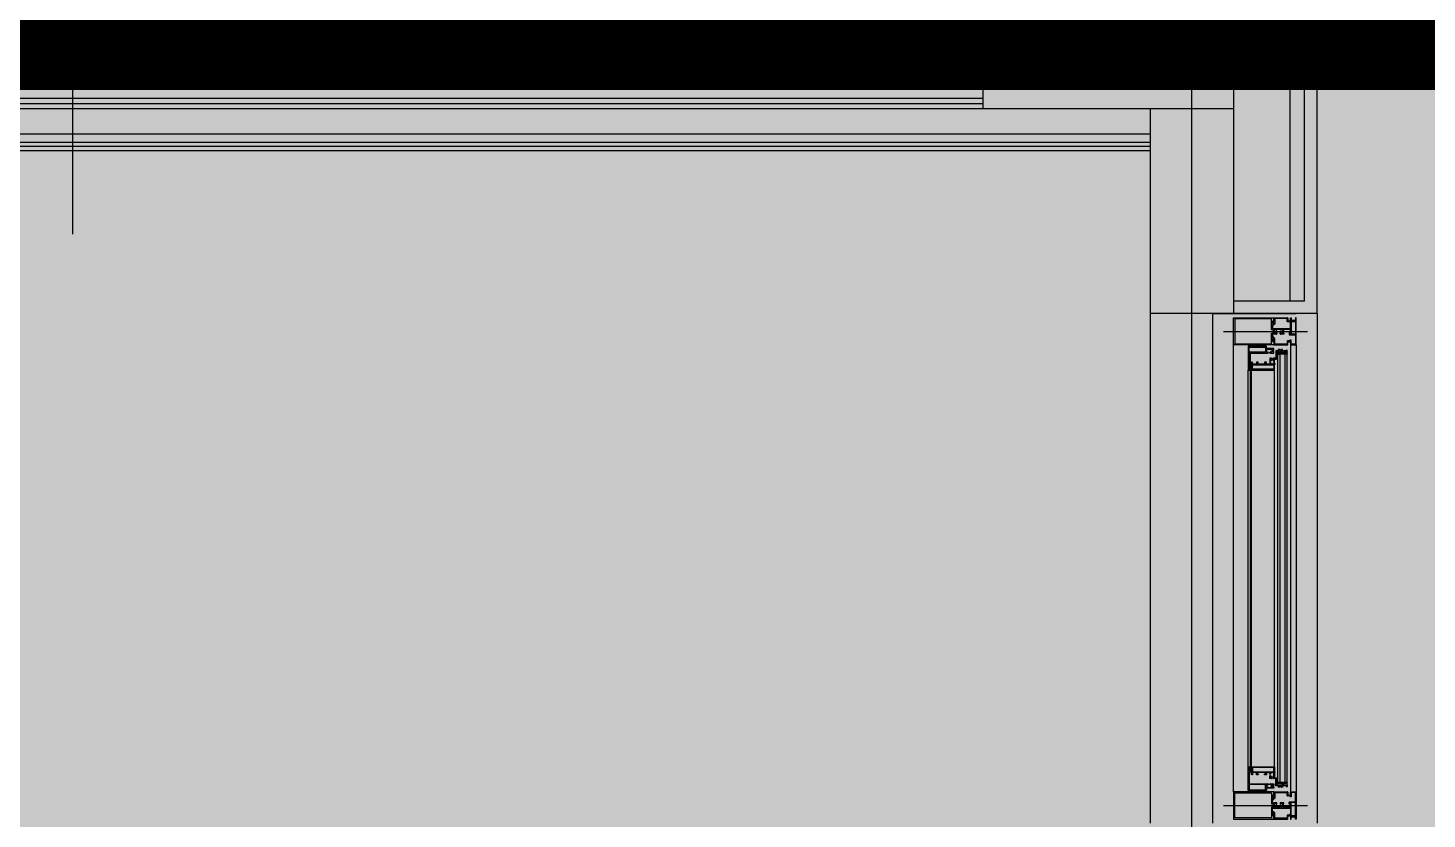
# Model space of a CAD drawing. Header units: millimetres. Extents: x 0 to 356400, y 0 to 68257.
# Drawn here: x 22132.7 to 22266.7, y 6709.9 to 6785.6 of the extents above; entities that cross this region are included whole.
import ezdxf

# ---------------------------------------------------------------- set-up
doc = ezdxf.new("R2010")
doc.units = ezdxf.units.MM
doc.header["$LTSCALE"] = 75
doc.layers.add('8', color=8, linetype='Continuous')

# ---------------------------------------------------------------- blocks, each defined once
blk = doc.blocks.new('G$C7369CDF7')
at = {"layer": '8'}
for p, q in [((14630.3, 45650), (14630.3, 55050)), ((15220.3, 54850), (13550.3, 54850)), ((15220.3, 54850), (15220.3, 54650)), ((15220.3, 54850), (16440.3, 54850)), ((15190.3, 54820), (13580.3, 54820)), ((15190.3, 54820), (15190.3, 54650)), ((15262.8, 54625.8), (15262.8, 54827.1)), ((16397.8, 54625.8), (16397.8, 54827.1)), ((15190.3, 54785), (13580.3, 54785)), ((15220.3, 54600), (15220.3, 54800)), ((15295.3, 54800), (15230.3, 54800)), ((15230.3, 54800), (15230.3, 54798.5)), ((15230.3, 54798.5), (15236.8, 54798.5)), ((15230.3, 54786), (15230.3, 54788)), ((15230.3, 54788), (15235.2, 54788)), ((15240.3, 54786), (15230.3, 54786)), ((15235.7, 54788.5), (15235.7, 54796.7)), ((15237.2, 54796.7), (15237.2, 54788.5)), ((15237.3, 54798), (15237.3, 54789.1)), ((15237.7, 54788), (15268.3, 54788)), ((15237.8, 54780), (15237.8, 54785.5)), ((15237.8, 54785.5), (15239.8, 54785.5)), ((15238.8, 54789.1), (15238.8, 54798)), ((15239.3, 54798.5), (15268.6, 54798.5)), ((15239.8, 54785.5), (15239.8, 54779)), ((15240.3, 54785.3), (15240.3, 54786)), ((15255.3, 54786), (15241.8, 54786)), ((15241.8, 54786), (15241.8, 54785.3)), ((15256.3, 54757.8), (15256.3, 54785)), ((15258.3, 54785.5), (15258.3, 54769.5)), ((15266.9, 54786), (15258.8, 54786)), ((15267.1, 54785.7), (15265.6, 54785.7)), ((15265.6, 54785.7), (15265.6, 54783.7)), ((15267.6, 54784.2), (15267.1, 54785.7)), ((15267.8, 54784.5), (15267.4, 54785.7)), ((15269.6, 54784.2), (15267.6, 54784.2)), ((15269.3, 54784.5), (15267.8, 54784.5)), ((15269.3, 54787), (15269.3, 54784.5)), ((15269.6, 54797.5), (15269.6, 54784.2)), ((15271.1, 54783.7), (15271.1, 54797.5)), ((15272.1, 54798.5), (15293.3, 54798.5)), ((15293.3, 54787.5), (15283.8, 54787.5)), ((15283.8, 54787.5), (15283.8, 54785.3)), ((15285.3, 54785.3), (15285.3, 54786)), ((15285.3, 54786), (15295.3, 54786)), ((15287.8, 54785.5), (15285.8, 54785.5)), ((15285.8, 54785.5), (15285.8, 54779)), ((15287.8, 54780), (15287.8, 54785.5)), ((15293.8, 54798), (15293.8, 54788)), ((15295.3, 54800), (16365.3, 54800)), ((15295.3, 54786), (15295.3, 54800)), ((15295.3, 54786), (16365.3, 54786)), ((16365.3, 54786), (16365.3, 54800)), ((16365.3, 54800), (16430.3, 54800)), ((16375.3, 54786), (16365.3, 54786)), ((16366.8, 54798), (16366.8, 54788)), ((16388.5, 54798.5), (16367.3, 54798.5)), ((16367.3, 54787.5), (16376.8, 54787.5)), ((16372.8, 54780), (16372.8, 54785.5)), ((16372.8, 54785.5), (16374.8, 54785.5)), ((16374.8, 54785.5), (16374.8, 54779)), ((16375.3, 54785.3), (16375.3, 54786)), ((16376.8, 54787.5), (16376.8, 54785.3)), ((16389.5, 54783.7), (16389.5, 54797.5)), ((16391, 54797.5), (16391, 54784.2)), ((16391, 54784.2), (16393, 54784.2)), ((16391.3, 54787), (16391.3, 54784.5)), ((16391.3, 54784.5), (16392.8, 54784.5)), ((16421.3, 54798.5), (16392, 54798.5)), ((16422.9, 54788), (16392.3, 54788)), ((16392.8, 54784.5), (16393.2, 54785.7)), ((16393, 54784.2), (16393.5, 54785.7)), ((16393.5, 54785.7), (16395, 54785.7)), ((16393.6, 54786), (16401.8, 54786)), ((16395, 54785.7), (16395, 54783.7)), ((16402.3, 54785.5), (16402.3, 54769.5)), ((16404.3, 54757.8), (16404.3, 54785)), ((16405.3, 54786), (16418.8, 54786)), ((16418.8, 54786), (16418.8, 54785.3)), ((16420.3, 54785.3), (16420.3, 54786)), ((16420.3, 54786), (16430.3, 54786)), ((16422.8, 54785.5), (16420.8, 54785.5)), ((16420.8, 54785.5), (16420.8, 54779)), ((16421.8, 54789.1), (16421.8, 54798)), ((16422.8, 54780), (16422.8, 54785.5)), ((16423.3, 54798), (16423.3, 54789.1)), ((16423.4, 54796.7), (16423.4, 54788.5)), ((16430.3, 54798.5), (16423.8, 54798.5)), ((16424.9, 54788.5), (16424.9, 54796.7)), ((16430.3, 54788), (16425.4, 54788)), ((16430.3, 54800), (16430.3, 54798.5)), ((16430.3, 54786), (16430.3, 54788)), ((15230.3, 54746.3), (15230.3, 54779)), ((15231.3, 54780), (15237.8, 54780)), ((15238.8, 54778), (15232.3, 54778)), ((15232.3, 54778), (15232.3, 54748.6)), ((15256.6, 54757.5), (15256.3, 54757.8)), ((15256.3, 54757.2), (15256.6, 54757.5)), ((15256.3, 54743.5), (15256.3, 54757.2)), ((15258.3, 54766.2), (15258.3, 54763.5)), ((15258.3, 54761), (15258.3, 54754)), ((15258.3, 54751.5), (15258.3, 54748.8)), ((15258.8, 54769), (15267, 54769)), ((15258.8, 54763), (15259, 54763)), ((15259, 54761.5), (15258.8, 54761.5)), ((15258.8, 54753.5), (15259, 54753.5)), ((15259, 54752), (15258.8, 54752)), ((15266.5, 54767), (15259.1, 54767)), ((15266.5, 54763), (15266.8, 54763)), ((15268.8, 54761.5), (15266.5, 54761.5)), ((15266.5, 54753.5), (15268.8, 54753.5)), ((15266.8, 54752), (15266.5, 54752)), ((15266.6, 54782.7), (15270.1, 54782.7)), ((15267.3, 54763.5), (15267.3, 54766.2)), ((15267.3, 54748.8), (15267.3, 54751.5)), ((15267.4, 54769.3), (15267.8, 54770)), ((15267.8, 54770), (15269.3, 54770)), ((15269.3, 54770), (15269.3, 54762)), ((15269.3, 54753), (15269.3, 54743.5)), ((15286.8, 54778), (15293.3, 54778)), ((15294.3, 54780), (15287.8, 54780)), ((15293.3, 54778), (15293.3, 54748.6)), ((15295.3, 54746.3), (15295.3, 54779)), ((15309.7, 54767.2), (15306.5, 54767.2)), ((15306.5, 54767.2), (15306.5, 54764.2)), ((15309.7, 54761.5), (15306.5, 54761.5)), ((15306.5, 54761.5), (15306.5, 54757)), ((15307, 54763.7), (15307.7, 54763.7)), ((15307, 54756.5), (15307.7, 54756.5)), ((15307.5, 54777.7), (15307.5, 54776.8)), ((15311.7, 54778), (15307.8, 54778)), ((15307.8, 54776.5), (15309.7, 54776.5)), ((15308.2, 54764.2), (15308.2, 54765.2)), ((15308.2, 54765.2), (15309.7, 54765.2)), ((15308.2, 54757), (15308.2, 54759.5)), ((15308.2, 54759.5), (15309.7, 54759.5)), ((15309.7, 54776.5), (15309.7, 54767.2)), ((15309.7, 54765.2), (15309.7, 54763.7)), ((15309.7, 54763.7), (15309.7, 54761.5)), ((15309.7, 54759.5), (15309.7, 54751)), ((15309.7, 54751), (15327, 54751)), ((15311.7, 54769), (15311.7, 54778)), ((15315.2, 54769), (15311.7, 54769)), ((15311.7, 54753), (15311.7, 54767.7)), ((15311.7, 54767.7), (15313.9, 54767.7)), ((15313.9, 54753), (15311.7, 54753)), ((15313.9, 54767.7), (15313.9, 54765.7)), ((15313.9, 54765.7), (15315.2, 54765.7)), ((15315.2, 54755), (15313.9, 54755)), ((15313.9, 54755), (15313.9, 54753)), ((15317.7, 54777), (15315.2, 54753)), ((15315.2, 54753), (15315.2, 54777)), ((15315.2, 54777), (15317.7, 54777)), ((15315.2, 54765.7), (15315.2, 54769)), ((15315.2, 54753), (15315.2, 54755)), ((15317.7, 54753), (15315.2, 54753)), ((15329, 54753), (15315.2, 54753)), ((16342.9, 54778), (15317.7, 54778)), ((15317.7, 54778), (15317.7, 54756)), ((15317.7, 54777), (15317.7, 54753)), ((16342.9, 54773), (15317.7, 54773)), ((15317.7, 54756), (15317.7, 54762)), ((16342.9, 54761), (15317.7, 54761)), ((16342.9, 54756), (15317.7, 54756)), ((15327, 54751), (15327, 54744.5)), ((15329, 54748), (15329, 54753)), ((16331.5, 54748), (16331.5, 54753)), ((16331.5, 54753), (16345.4, 54753)), ((16350.9, 54751), (16333.5, 54751)), ((16333.5, 54751), (16333.5, 54744.5)), ((16342.9, 54778), (16342.9, 54756)), ((16342.9, 54777), (16345.4, 54753)), ((16342.9, 54777), (16342.9, 54753)), ((16345.4, 54777), (16342.9, 54777)), ((16342.9, 54756), (16342.9, 54762)), ((16342.9, 54753), (16345.4, 54753)), ((16345.4, 54753), (16345.4, 54777)), ((16345.4, 54765.7), (16345.4, 54769)), ((16345.4, 54769), (16348.9, 54769)), ((16346.7, 54765.7), (16345.4, 54765.7)), ((16345.4, 54753), (16345.4, 54755)), ((16345.4, 54755), (16346.7, 54755)), ((16348.9, 54767.7), (16346.7, 54767.7)), ((16346.7, 54767.7), (16346.7, 54765.7)), ((16346.7, 54755), (16346.7, 54753)), ((16346.7, 54753), (16348.9, 54753)), ((16348.9, 54769), (16348.9, 54778)), ((16348.9, 54778), (16352.8, 54778)), ((16348.9, 54753), (16348.9, 54767.7)), ((16352.8, 54776.5), (16350.9, 54776.5)), ((16350.9, 54776.5), (16350.9, 54767.2)), ((16350.9, 54767.2), (16354.1, 54767.2)), ((16352.4, 54765.2), (16350.9, 54765.2)), ((16350.9, 54765.2), (16350.9, 54763.7)), ((16350.9, 54763.7), (16350.9, 54761.5)), ((16350.9, 54761.5), (16354.1, 54761.5)), ((16352.4, 54759.5), (16350.9, 54759.5)), ((16350.9, 54759.5), (16350.9, 54751)), ((16352.4, 54764.2), (16352.4, 54765.2)), ((16352.4, 54757), (16352.4, 54759.5)), ((16353.6, 54763.7), (16352.9, 54763.7)), ((16353.6, 54756.5), (16352.9, 54756.5)), ((16353.1, 54777.7), (16353.1, 54776.8)), ((16354.1, 54767.2), (16354.1, 54764.2)), ((16354.1, 54761.5), (16354.1, 54757)), ((16365.3, 54746.3), (16365.3, 54779)), ((16366.3, 54780), (16372.8, 54780)), ((16373.8, 54778), (16367.3, 54778)), ((16367.3, 54778), (16367.3, 54748.6)), ((16394, 54782.7), (16390.5, 54782.7)), ((16392.8, 54770), (16391.3, 54770)), ((16391.3, 54770), (16391.3, 54762)), ((16391.3, 54753), (16391.3, 54743.5)), ((16391.8, 54761.5), (16394, 54761.5)), ((16394, 54753.5), (16391.8, 54753.5)), ((16393.1, 54769.3), (16392.8, 54770)), ((16393.3, 54763.5), (16393.3, 54766.2)), ((16393.3, 54748.8), (16393.3, 54751.5)), ((16401.8, 54769), (16393.6, 54769)), ((16394, 54763), (16393.8, 54763)), ((16393.8, 54752), (16394, 54752)), ((16394.1, 54767), (16401.5, 54767)), ((16401.8, 54763), (16401.5, 54763)), ((16401.5, 54761.5), (16401.8, 54761.5)), ((16401.8, 54753.5), (16401.5, 54753.5)), ((16401.5, 54752), (16401.8, 54752)), ((16402.3, 54766.2), (16402.3, 54763.5)), ((16402.3, 54761), (16402.3, 54754)), ((16402.3, 54751.5), (16402.3, 54748.8)), ((16404, 54757.5), (16404.3, 54757.8)), ((16404.3, 54757.2), (16404, 54757.5)), ((16404.3, 54743.5), (16404.3, 54757.2)), ((16421.8, 54778), (16428.3, 54778)), ((16429.3, 54780), (16422.8, 54780)), ((16428.3, 54778), (16428.3, 54748.6)), ((16430.3, 54746.3), (16430.3, 54779)), ((15239.8, 54746.3), (15230.3, 54746.3)), ((15230.3, 54746), (15239.2, 54746)), ((15230.3, 54650), (15230.3, 54746)), ((15232.3, 54748.6), (15245.8, 54748.6)), ((15232.8, 54740), (15232.8, 54653)), ((15258.3, 54740.5), (15233.3, 54740.5)), ((15239.2, 54744.9), (15238.3, 54744.9)), ((15238.3, 54744.9), (15238.3, 54743.3)), ((15238.3, 54743.3), (15244.3, 54743.3)), ((15238.4, 54743.9), (15238.4, 54744.4)), ((15238.9, 54744.9), (15239.8, 54744.9)), ((15243.6, 54743.4), (15238.9, 54743.4)), ((15245.8, 54746.3), (15242.8, 54746.3)), ((15242.8, 54744.9), (15243.6, 54744.9)), ((15243.3, 54746), (15246.8, 54746)), ((15244.3, 54744.9), (15243.3, 54744.9)), ((15244.1, 54744.4), (15244.1, 54743.9)), ((15244.3, 54743.3), (15244.3, 54744.9)), ((15245.8, 54748.6), (15245.8, 54746.3)), ((15247.3, 54745.5), (15247.3, 54743.5)), ((15247.8, 54743), (15255.8, 54743)), ((15258.8, 54745), (15258.8, 54741)), ((15259.1, 54748), (15266.5, 54748)), ((15266.3, 54745.5), (15259.3, 54745.5)), ((15266.8, 54741), (15266.8, 54745)), ((15292.3, 54740.5), (15267.3, 54740.5)), ((15269.8, 54743), (15278.8, 54743)), ((15277.3, 54746), (15282.2, 54746)), ((15278.8, 54744.5), (15277.3, 54744.5)), ((15279.3, 54743.5), (15279.3, 54744)), ((15293.3, 54748.6), (15279.8, 54748.6)), ((15279.8, 54748.6), (15279.8, 54746.3)), ((15279.8, 54746.3), (15282.8, 54746.3)), ((15282.2, 54744.9), (15281.3, 54744.9)), ((15281.3, 54744.9), (15281.3, 54743.3)), ((15281.3, 54743.3), (15287.3, 54743.3)), ((15281.4, 54744.4), (15281.4, 54743.9)), ((15282.8, 54744.9), (15281.9, 54744.9)), ((15281.9, 54743.4), (15286.6, 54743.4)), ((15285.8, 54746.3), (15295.3, 54746.3)), ((15286.6, 54744.9), (15285.8, 54744.9)), ((15286.3, 54746), (15295.3, 54746)), ((15287.3, 54744.9), (15286.3, 54744.9)), ((15287.1, 54743.9), (15287.1, 54744.4)), ((15287.3, 54743.3), (15287.3, 54744.9)), ((15292.8, 54653), (15292.8, 54740)), ((15295.3, 54746), (15295.3, 54650)), ((15298.3, 54721), (15296.3, 54721)), ((15296.3, 54719), (15298.3, 54719)), ((15303.3, 54729), (15298.3, 54729)), ((15298.3, 54729), (15298.3, 54721)), ((15298.3, 54719), (15298.3, 54693)), ((15300.3, 54726.5), (15312.8, 54726.5)), ((15300.3, 54687), (15300.3, 54726.5)), ((15307.3, 54746), (15303.8, 54746)), ((15303.8, 54746), (15303.8, 54735.3)), ((15303.8, 54735.3), (15304.1, 54735)), ((15304.1, 54735), (15303.8, 54734.7)), ((15303.8, 54734.7), (15303.8, 54729.5)), ((15305.8, 54743.5), (15305.8, 54745)), ((15305.8, 54745), (15307.3, 54745)), ((15312.8, 54743.5), (15305.8, 54743.5)), ((15305.8, 54738.6), (15305.8, 54741)), ((15306.3, 54738.6), (15305.8, 54738.6)), ((15305.8, 54732.4), (15305.8, 54737.6)), ((15305.8, 54737.6), (15306.3, 54737.6)), ((15306.3, 54732.4), (15305.8, 54732.4)), ((15305.8, 54729), (15305.8, 54731.4)), ((15305.8, 54731.4), (15306.3, 54731.4)), ((15306.3, 54741.5), (15312.3, 54741.5)), ((15312.3, 54728.5), (15306.3, 54728.5)), ((15310.8, 54745.5), (15310.8, 54745.5)), ((15314.8, 54746), (15311.3, 54746)), ((15311.3, 54745), (15312.8, 54745)), ((15312.8, 54738.6), (15312.3, 54738.6)), ((15312.3, 54737.6), (15314.3, 54737.6)), ((15314.3, 54732.4), (15312.3, 54732.4)), ((15312.3, 54731.4), (15312.8, 54731.4)), ((15312.8, 54745), (15312.8, 54743.5)), ((15312.8, 54741), (15312.8, 54738.6)), ((15312.8, 54731.4), (15312.8, 54729)), ((15312.8, 54726.5), (15312.8, 54687)), ((15314.8, 54738.1), (15314.8, 54746)), ((15314.8, 54688), (15314.8, 54731.9)), ((15327, 54740.1), (15327, 54737)), ((15327, 54737), (15333.2, 54737)), ((15328, 54744.5), (15328, 54745.4)), ((15328, 54739.2), (15328, 54740.1)), ((15336, 54748), (15329, 54748)), ((15329.3, 54745.4), (15329.3, 54739.2)), ((15331.3, 54739.6), (15331.3, 54745.4)), ((15331.9, 54746), (15332.2, 54746)), ((15332.2, 54739), (15331.9, 54739)), ((15333.7, 54737.5), (15333.7, 54739.5)), ((15334.2, 54746), (15334.2, 54748)), ((15334.2, 54746), (15338.4, 54746)), ((15336.3, 54747.7), (15336, 54748)), ((15336.6, 54748), (15336.3, 54747.7)), ((15341.3, 54728.5), (15336.3, 54728.5)), ((15336.3, 54728.5), (15336.3, 54724)), ((15336.3, 54724), (15338.3, 54724)), ((15340.3, 54748), (15336.6, 54748)), ((15338.3, 54724), (15338.3, 54726.5)), ((15338.3, 54726.5), (15341.3, 54726.5)), ((15338.9, 54739.5), (15338.9, 54737.5)), ((15339.4, 54737), (15341.3, 54737)), ((15340.3, 54748.5), (15340.3, 54748)), ((15340.4, 54746), (15340.7, 54746)), ((15340.7, 54739), (15340.4, 54739)), ((15341.3, 54745.4), (15341.3, 54739.6)), ((15341.3, 54737), (15341.3, 54728.5)), ((15341.3, 54726.5), (15341.3, 54706.5)), ((15341.8, 54748), (15341.8, 54748.5)), ((16305.3, 54748), (15341.8, 54748)), ((15355.3, 54748), (15341.8, 54748)), ((15343.3, 54695), (15343.3, 54746)), ((15343.3, 54746), (15353.3, 54746)), ((15353.3, 54746), (15353.3, 54695)), ((15355.3, 54693), (15355.3, 54748)), ((16305.3, 54693), (16305.3, 54748)), ((16305.3, 54748), (16318.8, 54748)), ((16317.3, 54746), (16307.3, 54746)), ((16307.3, 54746), (16307.3, 54695)), ((16317.3, 54695), (16317.3, 54746)), ((16318.8, 54748), (16318.8, 54748.5)), ((16319.3, 54745.4), (16319.3, 54739.6)), ((16321.2, 54737), (16319.3, 54737)), ((16319.3, 54737), (16319.3, 54728.5)), ((16319.3, 54728.5), (16324.3, 54728.5)), ((16322.3, 54726.5), (16319.3, 54726.5)), ((16319.3, 54726.5), (16319.3, 54706.5)), ((16320.2, 54746), (16319.9, 54746)), ((16319.9, 54739), (16320.2, 54739)), ((16320.3, 54748.5), (16320.3, 54748)), ((16320.3, 54748), (16324, 54748)), ((16321.7, 54739.5), (16321.7, 54737.5)), ((16326.4, 54746), (16322.2, 54746)), ((16322.3, 54724), (16322.3, 54726.5)), ((16324.3, 54724), (16322.3, 54724)), ((16324, 54748), (16324.3, 54747.7)), ((16324.3, 54747.7), (16324.6, 54748)), ((16324.3, 54728.5), (16324.3, 54724)), ((16324.6, 54748), (16331.5, 54748)), ((16326.4, 54746), (16326.4, 54748)), ((16326.9, 54737.5), (16326.9, 54739.5)), ((16333.5, 54737), (16327.4, 54737)), ((16328.7, 54746), (16328.4, 54746)), ((16328.4, 54739), (16328.7, 54739)), ((16329.3, 54739.6), (16329.3, 54745.4)), ((16331.3, 54745.4), (16331.3, 54739.2)), ((16332.5, 54744.5), (16332.5, 54745.4)), ((16332.5, 54739.2), (16332.5, 54740.1)), ((16333.5, 54740.1), (16333.5, 54737)), ((16345.8, 54738.1), (16345.8, 54746)), ((16345.8, 54746), (16349.3, 54746)), ((16345.8, 54688), (16345.8, 54731.9)), ((16348.3, 54737.6), (16346.3, 54737.6)), ((16346.3, 54732.4), (16348.3, 54732.4)), ((16349.3, 54745), (16347.8, 54745)), ((16347.8, 54745), (16347.8, 54743.5)), ((16347.8, 54743.5), (16354.8, 54743.5)), ((16347.8, 54741), (16347.8, 54738.6)), ((16347.8, 54738.6), (16348.3, 54738.6)), ((16348.3, 54731.4), (16347.8, 54731.4)), ((16347.8, 54731.4), (16347.8, 54729)), ((16360.3, 54726.5), (16347.8, 54726.5)), ((16347.8, 54726.5), (16347.8, 54687)), ((16354.3, 54741.5), (16348.3, 54741.5)), ((16348.3, 54728.5), (16354.3, 54728.5)), ((16349.8, 54745.5), (16349.8, 54745.5)), ((16353.3, 54746), (16356.8, 54746)), ((16354.8, 54745), (16353.3, 54745)), ((16354.3, 54738.6), (16354.8, 54738.6)), ((16354.8, 54737.6), (16354.3, 54737.6)), ((16354.3, 54732.4), (16354.8, 54732.4)), ((16354.8, 54731.4), (16354.3, 54731.4)), ((16354.8, 54743.5), (16354.8, 54745)), ((16354.8, 54738.6), (16354.8, 54741)), ((16354.8, 54732.4), (16354.8, 54737.6)), ((16354.8, 54729), (16354.8, 54731.4)), ((16356.8, 54735.3), (16356.5, 54735)), ((16356.5, 54735), (16356.8, 54734.7)), ((16356.8, 54746), (16356.8, 54735.3)), ((16356.8, 54734.7), (16356.8, 54729.5)), ((16357.3, 54729), (16362.3, 54729)), ((16360.3, 54687), (16360.3, 54726.5)), ((16362.3, 54729), (16362.3, 54721)), ((16362.3, 54721), (16364.3, 54721)), ((16364.3, 54719), (16362.3, 54719)), ((16362.3, 54719), (16362.3, 54693)), ((16374.8, 54746.3), (16365.3, 54746.3)), ((16374.2, 54746), (16365.3, 54746)), ((16365.3, 54746), (16365.3, 54650)), ((16367.3, 54748.6), (16380.8, 54748.6)), ((16367.8, 54653), (16367.8, 54740)), ((16368.3, 54740.5), (16393.3, 54740.5)), ((16373.3, 54743.3), (16373.3, 54744.9)), ((16373.3, 54744.9), (16374.2, 54744.9)), ((16379.3, 54743.3), (16373.3, 54743.3)), ((16373.4, 54743.9), (16373.4, 54744.4)), ((16373.9, 54744.9), (16374.8, 54744.9)), ((16378.6, 54743.4), (16373.9, 54743.4)), ((16380.8, 54746.3), (16377.8, 54746.3)), ((16377.8, 54744.9), (16378.6, 54744.9)), ((16383.2, 54746), (16378.3, 54746)), ((16378.3, 54744.9), (16379.3, 54744.9)), ((16379.1, 54744.4), (16379.1, 54743.9)), ((16379.3, 54744.9), (16379.3, 54743.3)), ((16380.8, 54748.6), (16380.8, 54746.3)), ((16381.3, 54743.5), (16381.3, 54744)), ((16381.8, 54744.5), (16383.2, 54744.5)), ((16390.8, 54743), (16381.8, 54743)), ((16393.8, 54741), (16393.8, 54745)), ((16401.5, 54748), (16394.1, 54748)), ((16394.3, 54745.5), (16401.3, 54745.5)), ((16401.8, 54745), (16401.8, 54741)), ((16402.3, 54740.5), (16427.3, 54740.5)), ((16412.8, 54743), (16404.8, 54743)), ((16413.3, 54745.5), (16413.3, 54743.5)), ((16417.2, 54746), (16413.8, 54746)), ((16428.3, 54748.6), (16414.8, 54748.6)), ((16414.8, 54748.6), (16414.8, 54746.3)), ((16414.8, 54746.3), (16417.8, 54746.3)), ((16416.3, 54743.3), (16416.3, 54744.9)), ((16416.3, 54744.9), (16417.2, 54744.9)), ((16422.3, 54743.3), (16416.3, 54743.3)), ((16416.4, 54744.4), (16416.4, 54743.9)), ((16417.8, 54744.9), (16416.9, 54744.9)), ((16416.9, 54743.4), (16421.6, 54743.4)), ((16420.8, 54746.3), (16430.3, 54746.3)), ((16421.6, 54744.9), (16420.8, 54744.9)), ((16430.3, 54746), (16421.3, 54746)), ((16421.3, 54744.9), (16422.3, 54744.9)), ((16422.1, 54743.9), (16422.1, 54744.4)), ((16422.3, 54744.9), (16422.3, 54743.3)), ((16427.8, 54740), (16427.8, 54653)), ((16430.3, 54650), (16430.3, 54746)), ((15298.3, 54693), (15296.3, 54693)), ((15296.3, 54691), (15298.3, 54691)), ((15298.3, 54691), (15298.3, 54685)), ((15298.3, 54685), (15355.3, 54685)), ((15312.8, 54687), (15300.3, 54687)), ((16318.8, 54690), (15314.8, 54690)), ((15343.3, 54687), (15315.8, 54687)), ((15338.3, 54709), (15336.3, 54709)), ((15336.3, 54709), (15336.3, 54704.5)), ((15336.3, 54704.5), (15341.3, 54704.5)), ((15341.3, 54695), (15336.3, 54695)), ((15336.3, 54695), (15336.3, 54693)), ((15336.3, 54693), (15355.3, 54693)), ((15338.3, 54706.5), (15338.3, 54709)), ((15341.3, 54706.5), (15338.3, 54706.5)), ((15341.3, 54704.5), (15341.3, 54695)), ((15353.3, 54695), (15343.3, 54695)), ((15346.8, 54690), (15343.3, 54690)), ((15343.3, 54690), (15343.3, 54687)), ((15345.3, 54687), (15345.3, 54688.5)), ((15345.3, 54688.5), (15346.8, 54688.5)), ((15353.3, 54687), (15345.3, 54687)), ((15355.3, 54690), (15351.8, 54690)), ((15351.8, 54688.5), (15353.3, 54688.5)), ((15353.3, 54688.5), (15353.3, 54687)), ((16305.3, 54693), (15355.3, 54693)), ((15355.3, 54685), (15355.3, 54690)), ((16318.8, 54685), (15355.3, 54685)), ((16324.3, 54693), (16305.3, 54693)), ((16305.3, 54690), (16308.8, 54690)), ((16305.3, 54685), (16305.3, 54690)), ((16362.3, 54685), (16305.3, 54685)), ((16307.3, 54695), (16317.3, 54695)), ((16308.8, 54688.5), (16307.3, 54688.5)), ((16307.3, 54688.5), (16307.3, 54687)), ((16307.3, 54687), (16315.3, 54687)), ((16313.8, 54690), (16317.3, 54690)), ((16315.3, 54688.5), (16313.8, 54688.5)), ((16315.3, 54687), (16315.3, 54688.5)), ((16317.3, 54690), (16317.3, 54687)), ((16317.3, 54687), (16344.8, 54687)), ((16319.3, 54706.5), (16322.3, 54706.5)), ((16324.3, 54704.5), (16319.3, 54704.5)), ((16319.3, 54704.5), (16319.3, 54695)), ((16319.3, 54695), (16324.3, 54695)), ((16322.3, 54706.5), (16322.3, 54709)), ((16322.3, 54709), (16324.3, 54709)), ((16324.3, 54709), (16324.3, 54704.5)), ((16324.3, 54695), (16324.3, 54693)), ((16347.8, 54687), (16360.3, 54687)), ((16362.3, 54693), (16364.3, 54693)), ((16364.3, 54691), (16362.3, 54691)), ((16362.3, 54691), (16362.3, 54685)), ((14130.3, 54650), (14730.3, 54650)), ((14730.3, 54650), (15220.3, 54650)), ((14730.3, 54650), (14730.3, 54050)), ((15220.3, 54650), (15220.3, 54450)), ((15295.3, 54650), (15230.3, 54650)), ((15233.3, 54652.5), (15292.3, 54652.5)), ((16365.3, 54650), (15295.3, 54650)), ((16365.3, 54650), (16430.3, 54650)), ((16427.3, 54652.5), (16368.3, 54652.5)), ((16440.3, 54600), (15220.3, 54600)), ((18080.3, 54550), (6230.3, 54550)), ((14730.3, 54450), (15220.3, 54450)), ((14790.3, 54450), (14790.3, 45890)), ((14810.3, 54450), (14810.3, 45870)), ((14820.3, 54450), (14820.3, 45860)), ((14830.3, 54450), (14830.3, 45850)), ((15220.3, 54450), (16440.3, 54450)), ((14730.3, 54050), (14130.3, 54050)), ((14542.8, 46550), (14542.8, 54050)), ((14555.3, 46550), (14555.3, 54050)), ((14705.3, 54050), (14705.3, 46550)), ((14717.8, 54050), (14717.8, 46550)), ((14730.3, 54050), (14730.3, 46550)), ((15030.3, 51870), (11230.3, 51870))]:
    blk.add_line(p, q, dxfattribs=at)
for centre, radius, start, end in [((15235.2, 54788.5), 0.5, 270, 0), ((15236.4, 54796.7), 0.75, 0, 180), ((15236.8, 54798), 0.5, 0, 90), ((15237.7, 54788.5), 0.5, 180, 270), ((15238, 54789.1), 0.75, 180, 0), ((15239.3, 54798), 0.5, 90, 180), ((15241, 54785.3), 0.75, 180, 0), ((15255.3, 54785), 1, 0, 90), ((15258.8, 54785.5), 0.5, 90, 180), ((15266.6, 54783.7), 1, 180, 270), ((15266.9, 54785.5), 0.5, 18.4349, 90), ((15268.3, 54787), 1, 0, 90), ((15268.6, 54797.5), 1, 0, 90), ((15270.1, 54783.7), 1, 270, 0), ((15272.1, 54797.5), 1, 90, 180), ((15284.5, 54785.3), 0.75, 180, 0), ((15293.3, 54798), 0.5, 0, 90), ((15293.3, 54788), 0.5, 270, 0), ((16367.3, 54798), 0.5, 90, 180), ((16367.3, 54788), 0.5, 180, 270), ((16376, 54785.3), 0.75, 180, 0), ((16388.5, 54797.5), 1, 0, 90), ((16390.5, 54783.7), 1, 180, 270), ((16392, 54797.5), 1, 90, 180), ((16392.3, 54787), 1, 90, 180), ((16393.6, 54785.5), 0.5, 90, 161.5651), ((16394, 54783.7), 1, 270, 0), ((16401.8, 54785.5), 0.5, 0, 90), ((16405.3, 54785), 1, 90, 180), ((16419.5, 54785.3), 0.75, 180, 0), ((16421.3, 54798), 0.5, 0, 90), ((16422.5, 54789.1), 0.75, 180, 0), ((16422.9, 54788.5), 0.5, 270, 0), ((16423.8, 54798), 0.5, 90, 180), ((16424.1, 54796.7), 0.75, 0, 180), ((16425.4, 54788.5), 0.5, 180, 270), ((15231.3, 54779), 1, 90, 180), ((15238.8, 54779), 1, 270, 0), ((15258.8, 54769.5), 0.5, 180, 270), ((15259.1, 54766.2), 0.8, 90, 180), ((15258.8, 54763.5), 0.5, 180, 270), ((15258.8, 54761), 0.5, 90, 180), ((15258.8, 54754), 0.5, 180, 270), ((15258.8, 54751.5), 0.5, 90, 180), ((15259, 54762.2), 0.75, 270, 90), ((15259, 54752.7), 0.75, 270, 90), ((15266.5, 54762.2), 0.75, 90, 270), ((15266.5, 54752.7), 0.75, 90, 270), ((15266.5, 54766.2), 0.8, 0, 90), ((15266.8, 54763.5), 0.5, 270, 0), ((15266.8, 54751.5), 0.5, 0, 90), ((15267, 54769.5), 0.5, 270, 333.4349), ((15268.8, 54762), 0.5, 270, 0), ((15268.8, 54753), 0.5, 360, 90), ((15286.8, 54779), 1, 180, 270), ((15294.3, 54779), 1, 0, 90), ((15307, 54764.2), 0.5, 180, 270), ((15307, 54757), 0.5, 180, 270), ((15307.8, 54777.7), 0.3, 90, 180), ((15307.8, 54776.8), 0.3, 180, 270), ((15307.7, 54764.2), 0.5, 270, 0), ((15307.7, 54757), 0.5, 270, 0), ((15314.7, 54785.9), 8.43, 249.237, 290.763), ((15341, 54748.5), 0.75, 0, 180), ((16319.5, 54748.5), 0.75, 0, 180), ((16345.9, 54785.9), 8.43, 249.237, 290.763), ((16352.9, 54764.2), 0.5, 180, 270), ((16352.9, 54757), 0.5, 180, 270), ((16352.8, 54777.7), 0.3, 0, 90), ((16352.8, 54776.8), 0.3, 270, 360), ((16353.6, 54764.2), 0.5, 270, 0), ((16353.6, 54757), 0.5, 270, 0), ((16366.3, 54779), 1, 90, 180), ((16373.8, 54779), 1, 270, 0), ((16391.8, 54762), 0.5, 180, 270), ((16391.8, 54753), 0.5, 90, 180), ((16393.6, 54769.5), 0.5, 206.5651, 270), ((16394.1, 54766.2), 0.8, 90, 180), ((16393.8, 54763.5), 0.5, 180, 270), ((16393.8, 54751.5), 0.5, 90, 180), ((16394, 54762.2), 0.75, 270, 90), ((16394, 54752.7), 0.75, 270, 90), ((16401.5, 54762.2), 0.75, 90, 270), ((16401.5, 54752.7), 0.75, 90, 270), ((16401.5, 54766.2), 0.8, 0, 90), ((16401.8, 54769.5), 0.5, 270, 0), ((16401.8, 54763.5), 0.5, 270, 0), ((16401.8, 54761), 0.5, 0, 90), ((16401.8, 54754), 0.5, 270, 0), ((16401.8, 54751.5), 0.5, 0, 90), ((16421.8, 54779), 1, 180, 270), ((16429.3, 54779), 1, 0, 90), ((15233.3, 54740), 0.5, 90, 180), ((15238.9, 54744.4), 0.5, 90, 180), ((15238.9, 54743.9), 0.5, 180, 270), ((15239.2, 54745.4), 0.55, 270, 90), ((15239.5, 54745.6), 0.765, 290.2778, 69.7222), ((15243.1, 54745.6), 0.765, 110.2778, 249.7222), ((15243.3, 54745.4), 0.55, 90, 270), ((15243.6, 54744.4), 0.5, 0, 90), ((15243.6, 54743.9), 0.5, 270, 0), ((15246.8, 54745.5), 0.5, 0, 90), ((15247.8, 54743.5), 0.5, 180, 270), ((15255.8, 54743.5), 0.5, 270, 0), ((15259.1, 54748.8), 0.8, 180, 270), ((15258.3, 54741), 0.5, 270, 0), ((15259.3, 54745), 0.5, 90, 180), ((15266.3, 54745), 0.5, 360, 90), ((15266.5, 54748.8), 0.8, 270, 360), ((15267.3, 54741), 0.5, 180, 270), ((15269.8, 54743.5), 0.5, 180, 270), ((15277.3, 54745.3), 0.75, 90, 270), ((15278.8, 54744), 0.5, 0, 90), ((15278.8, 54743.5), 0.5, 270, 0), ((15281.9, 54744.4), 0.5, 90, 180), ((15281.9, 54743.9), 0.5, 180, 270), ((15282.2, 54745.4), 0.55, 270, 90), ((15282.5, 54745.6), 0.765, 290.2778, 69.7222), ((15286.1, 54745.6), 0.765, 110.2778, 249.7222), ((15286.3, 54745.4), 0.55, 90, 270), ((15286.6, 54744.4), 0.5, 0, 90), ((15286.6, 54743.9), 0.5, 270, 0), ((15292.3, 54740), 0.5, 0, 90), ((15296.3, 54720), 1, 90, 180), ((15296.3, 54720), 1, 180, 270), ((15303.3, 54729.5), 0.5, 270, 0), ((15306.3, 54741), 0.5, 90, 180), ((15306.3, 54729), 0.5, 180, 270), ((15306.3, 54738.1), 0.5, 270, 90), ((15306.3, 54731.9), 0.5, 270, 90), ((15307.3, 54745.5), 0.5, 270, 90), ((15311.3, 54745.5), 0.5, 90, 180), ((15311.3, 54745.5), 0.5, 180, 270), ((15312.3, 54738.1), 0.5, 90, 270), ((15312.3, 54731.9), 0.5, 90, 270), ((15312.3, 54741), 0.5, 0, 90), ((15312.3, 54729), 0.5, 270, 0), ((15320.1, 54735), 6.14, 153.4061, 206.5939), ((15314.3, 54738.1), 0.5, 270, 0), ((15314.3, 54731.9), 0.5, 0, 90), ((15327.5, 54744.5), 0.5, 180, 270), ((15327.5, 54740.1), 0.5, 90, 180), ((15327.5, 54744.5), 0.5, 270, 0), ((15327.5, 54740.1), 0.5, 0, 90), ((15328.7, 54745.4), 0.625, 90, 180), ((15328.7, 54739.2), 0.625, 180, 270), ((15328.7, 54745.4), 0.625, 0, 90), ((15328.7, 54739.2), 0.625, 270, 0), ((15331.9, 54745.4), 0.6, 90, 180), ((15331.9, 54739.6), 0.6, 180, 270), ((15332.2, 54745.5), 0.5, 0, 90), ((15332.2, 54739.5), 0.5, 270, 0), ((15333.2, 54745.5), 0.5, 180, 0), ((15333.2, 54739.5), 0.5, 0, 180), ((15333.2, 54737.5), 0.5, 270, 0), ((15336.3, 54727.7), 9.86, 73.8262, 106.1738), ((15334.2, 54745.5), 0.5, 90, 180), ((15338.4, 54745.5), 0.5, 0, 90), ((15339.4, 54745.5), 0.5, 180, 0), ((15339.4, 54739.5), 0.5, 0, 180), ((15339.4, 54737.5), 0.5, 180, 270), ((15340.4, 54745.5), 0.5, 90, 180), ((15340.4, 54739.5), 0.5, 180, 270), ((15340.7, 54745.4), 0.6, 0, 90), ((15340.7, 54739.6), 0.6, 270, 0), ((16319.9, 54745.4), 0.6, 90, 180), ((16319.9, 54739.6), 0.6, 180, 270), ((16320.2, 54745.5), 0.5, 0, 90), ((16320.2, 54739.5), 0.5, 270, 0), ((16321.2, 54745.5), 0.5, 180, 0), ((16321.2, 54739.5), 0.5, 0, 180), ((16321.2, 54737.5), 0.5, 270, 0), ((16324.3, 54727.7), 9.86, 73.8262, 106.1738), ((16322.2, 54745.5), 0.5, 90, 180), ((16326.4, 54745.5), 0.5, 0, 90), ((16327.4, 54745.5), 0.5, 180, 0), ((16327.4, 54739.5), 0.5, 0, 180), ((16327.4, 54737.5), 0.5, 180, 270), ((16328.4, 54745.5), 0.5, 90, 180), ((16328.4, 54739.5), 0.5, 180, 270), ((16328.7, 54745.4), 0.6, 0, 90), ((16328.7, 54739.6), 0.6, 270, 0), ((16331.9, 54745.4), 0.625, 90, 180), ((16331.9, 54739.2), 0.625, 180, 270), ((16331.9, 54745.4), 0.625, 0, 90), ((16331.9, 54739.2), 0.625, 270, 0), ((16333, 54744.5), 0.5, 180, 270), ((16333, 54740.1), 0.5, 90, 180), ((16333, 54744.5), 0.5, 270, 0), ((16333, 54740.1), 0.5, 0, 90), ((16346.3, 54738.1), 0.5, 180, 270), ((16346.3, 54731.9), 0.5, 90, 180), ((16340.4, 54735), 6.14, 333.4061, 26.5939), ((16348.3, 54741), 0.5, 90, 180), ((16348.3, 54729), 0.5, 180, 270), ((16348.3, 54738.1), 0.5, 270, 90), ((16348.3, 54731.9), 0.5, 270, 90), ((16349.3, 54745.5), 0.5, 0, 90), ((16349.3, 54745.5), 0.5, 270, 0), ((16353.3, 54745.5), 0.5, 90, 270), ((16354.3, 54738.1), 0.5, 90, 270), ((16354.3, 54731.9), 0.5, 90, 270), ((16354.3, 54741), 0.5, 0, 90), ((16354.3, 54729), 0.5, 270, 0), ((16357.3, 54729.5), 0.5, 180, 270), ((16364.3, 54720), 1, 0, 90), ((16364.3, 54720), 1, 270, 360), ((16368.3, 54740), 0.5, 90, 180), ((16373.9, 54744.4), 0.5, 90, 180), ((16373.9, 54743.9), 0.5, 180, 270), ((16374.2, 54745.4), 0.55, 270, 90), ((16374.5, 54745.6), 0.765, 290.2778, 69.7222), ((16378.1, 54745.6), 0.765, 110.2778, 249.7222), ((16378.3, 54745.4), 0.55, 90, 270), ((16378.6, 54744.4), 0.5, 0, 90), ((16378.6, 54743.9), 0.5, 270, 0), ((16381.8, 54744), 0.5, 90, 180), ((16381.8, 54743.5), 0.5, 180, 270), ((16383.2, 54745.3), 0.75, 270, 90), ((16390.8, 54743.5), 0.5, 270, 0), ((16394.1, 54748.8), 0.8, 180, 270), ((16393.3, 54741), 0.5, 270, 0), ((16394.3, 54745), 0.5, 90, 180), ((16401.3, 54745), 0.5, 0, 90), ((16401.5, 54748.8), 0.8, 270, 360), ((16402.3, 54741), 0.5, 180, 270), ((16404.8, 54743.5), 0.5, 180, 270), ((16412.8, 54743.5), 0.5, 270, 0), ((16413.8, 54745.5), 0.5, 90, 180), ((16416.9, 54744.4), 0.5, 90, 180), ((16416.9, 54743.9), 0.5, 180, 270), ((16417.2, 54745.4), 0.55, 270, 90), ((16417.5, 54745.6), 0.765, 290.2778, 69.7222), ((16421.1, 54745.6), 0.765, 110.2778, 249.7222), ((16421.3, 54745.4), 0.55, 90, 270), ((16421.6, 54744.4), 0.5, 0, 90), ((16421.6, 54743.9), 0.5, 270, 0), ((16427.3, 54740), 0.5, 0, 90), ((15296.3, 54692), 1, 90, 180), ((15296.3, 54692), 1, 180, 270), ((15315.8, 54688), 1, 180, 270), ((15346.8, 54689.3), 0.75, 270, 90), ((15351.8, 54689.3), 0.75, 90, 270), ((16308.8, 54689.3), 0.75, 270, 90), ((16313.8, 54689.3), 0.75, 90, 270), ((16344.8, 54688), 1, 270, 360), ((16364.3, 54692), 1, 0, 90), ((16364.3, 54692), 1, 270, 360), ((15233.3, 54653), 0.5, 180, 270), ((15292.3, 54653), 0.5, 270, 0), ((16368.3, 54653), 0.5, 180, 270), ((16427.3, 54653), 0.5, 270, 0)]:
    blk.add_arc(centre, radius, start, end, dxfattribs=at)

msp = doc.modelspace()

# ---------------------------------------------------------------- hatches: boundary and pattern name
at = {"transparency": 33554687}
h = msp.add_hatch(color=254, dxfattribs=at)
h.dxf.hatch_style = 1
h.paths.add_polyline_path([(21827.37, 6804.7), (22443.17, 6804.7), (22443.17, 6416.88), (21827.37, 6416.88)])

# ---------------------------------------------------------------- linework, layer by layer
at = {"const_width": 50}
msp.add_lwpolyline([(21827.37, 6804.7), (22443.17, 6804.7), (22443.17, 6416.88), (21827.37, 6416.88)], close=True, dxfattribs=at)

# ---------------------------------------------------------------- block references
at = {"xscale": 0.04000000000000001, "yscale": 0.04000000000000001, "zscale": 0.04000000000000001, "rotation": 270}
msp.add_blockref('G$C7369CDF7', (20062.17, 7367.09), dxfattribs=at)

doc.saveas('drawing.dxf')
